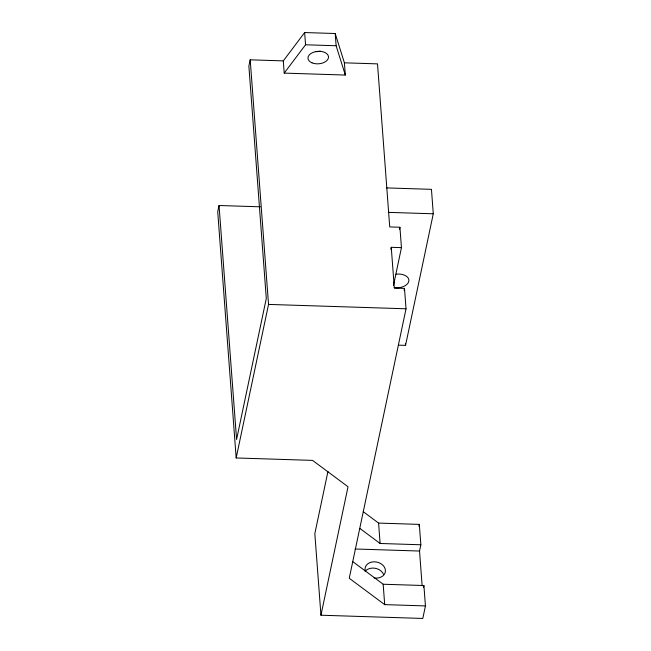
<?xml version="1.0" encoding="UTF-8"?>
<svg xmlns="http://www.w3.org/2000/svg" width="651" height="651" viewBox="0 0 651 651"><rect width="100%" height="100%" fill="white"/><g stroke="black" fill="none" stroke-linecap="round" stroke-linejoin="round"><path stroke-width="0.98" d="M260.433 206.815L219.037 205.504L217.719 211.77L236.175 457.962L312.561 460.387L348.025 486.745L320.951 615.219L422.8 618.45L425.437 605.918L423.907 585.534L383.17 584.24L352.549 561.471M283.299 60.885L284.21 73.107L345.323 75.052L344.403 62.822L335.2 33.518L304.644 32.55L283.299 60.885L250.196 59.827L248.877 66.101L266.3 298.459L236.582 439.466L219.037 205.504M236.175 457.962L268.537 304.416L250.196 59.827M327.958 471.43L314.832 533.69L320.951 615.219M390.844 249.3L391.259 247.315L401.447 247.632L399.917 227.256L389.729 226.93L377.507 63.871L344.403 62.822M399.494 229.242L399.917 227.256M393.481 285.423L401.447 247.632M404.084 290.387L404.499 288.401L394.319 288.076L391.259 247.315M404.499 288.401L406.029 308.786L349.245 578.259L384.7 604.624L425.437 605.918M398.567 345.16L405.549 345.38L433.281 213.788L431.45 189.335L386.515 187.911M418.918 526.317L419.325 524.389L378.589 523.095L363.274 511.71M422.141 585.835L419.529 551.039L420.855 544.773L419.325 524.389M423.532 587.324L423.907 585.534M284.21 73.107L305.563 44.781L304.644 32.55M305.563 44.781L336.119 45.749L345.323 75.052M388.346 212.364L433.281 213.788M268.537 304.416L406.029 308.786M359.97 528.498L380.111 543.479L420.855 544.773M355.064 548.988L419.529 551.039M405.402 343.427L405.549 345.38M378.589 523.095L380.111 543.479M383.17 584.24L384.7 604.624M335.2 33.518L336.119 45.749M396.101 274.201A11.319 6.868 -4.3 0 1 408.852 281.012A11.319 6.868 -4.3 0 1 394.221 287.677M365.309 571.065A10.286 8.048 11.9 0 1 374.024 561.805A10.286 8.048 11.9 0 1 385.433 570.764A10.286 8.048 11.9 0 1 374.056 577.933M365.211 571.293A10.286 8.048 11.9 0 1 375.074 568.258A10.286 8.048 11.9 0 1 383.585 574.434M320.438 51.169A10.286 6.241 -4.3 0 1 316.004 51.616M312.008 62.846A10.286 6.241 -4.3 0 0 328.43 57.898A10.286 6.241 -4.3 0 0 314.295 51.99A10.286 6.241 -4.3 0 0 312.008 62.846"/></g></svg>
